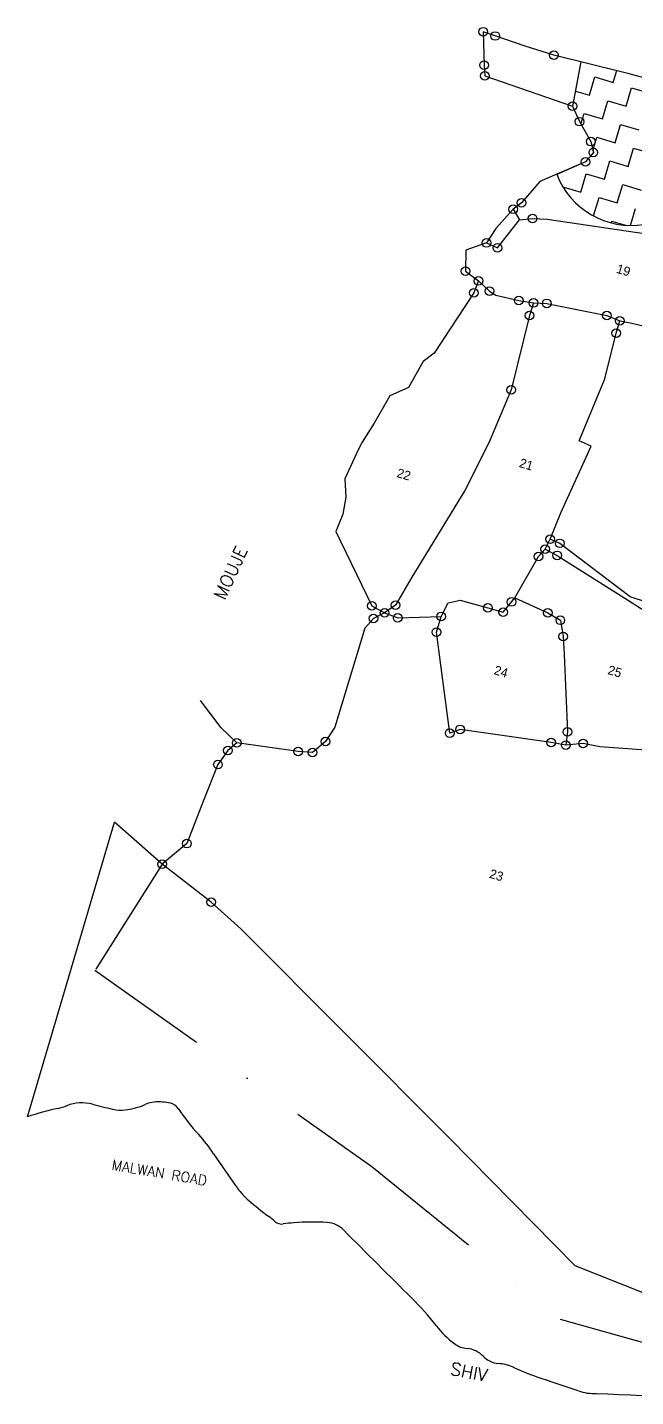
# Model space of a CAD drawing. Header units: metres. Extents: x 336276 to 340650, y 1777300 to 1780712.
# Drawn here: x 336276 to 336897, y 1777310 to 1778709 of the extents above; entities that cross this region are included whole.
import ezdxf
from ezdxf.enums import TextEntityAlignment as Align

# ---------------------------------------------------------------- set-up
doc = ezdxf.new("R2010")
doc.units = ezdxf.units.M
doc.linetypes.add('DASHDOT', pattern=[25.4, 12.7, -6.35, 0, -6.35])
doc.linetypes.add('DIVIDE', pattern=[31.75, 12.7, -6.35, 0, -6.35, 0, -6.35])
for name, color, linetype in [('OFF', 1, 'Continuous'), ('POLY_HATCH', 12, 'Continuous'), ('POLY_PARCEL', 6, 'Continuous'), ('POLY_WATER', 4, 'Continuous'), ('TEXT_MAPOUT', 7, 'Continuous'), ('TEXT_PARCEL', 7, 'Continuous'), ('V_BOUND_LINE', 7, 'Continuous'), ('V_BOUND_STREAM_LINE', 7, 'DASHDOT'), ('V_DIVIDE_LINE', 7, 'DIVIDE')]:
    doc.layers.add(name, color=color, linetype=linetype)
doc.styles.get("Standard").update_dxf_attribs({"font": 'simplex.shx'})
doc.styles.add('TEXT_MAP', font='', dxfattribs={"height": 0.25})
doc.styles.get('TEXT_MAP').set_extended_font_data('Kruti Dev 050')

msp = doc.modelspace()

# ---------------------------------------------------------------- linework, layer by layer
for centre in [(336741.1, 1778704.5), (336753.6, 1778700.1), (336813.5, 1778680.5), (336742.1, 1778670.2), (336742.9, 1778659.5), (336832.4, 1778628.4), (336839.5, 1778612.6), (336851.1, 1778592.2), (336845.7, 1778571.6), (336853.7, 1778581), (336780.4, 1778529.7), (336771.9, 1778523.1), (336791.7, 1778513.6), (336744.7, 1778488.7), (336755.7, 1778483.7), (336723.1, 1778459.8), (336736.5, 1778449.9), (336731.6, 1778437.7), (336747.8, 1778439.4), (336777.5, 1778429.9), (336788.5, 1778414.6), (336792.7, 1778427.4), (336806.1, 1778427), (336867.4, 1778414.6), (336880.7, 1778409.2), (336877, 1778396.5), (336769.9, 1778338.7), (336804.6, 1778176), (336809.7, 1778186.2), (336819.5, 1778181.9), (336797.7, 1778168.4), (336816.9, 1778169.6), (336770.2, 1778122), (336627.6, 1778118), (336640.6, 1778110.9), (336651.6, 1778118.8), (336698.2, 1778107.3), (336746.1, 1778116.1), (336761.7, 1778111.5), (336807.3, 1778111), (336629.1, 1778105.2), (336653.9, 1778105.8), (336820, 1778103.3), (336693.4, 1778091.2), (336822.9, 1778086.7), (336707, 1777988), (336717.6, 1777991.9), (336827.2, 1777989.4), (336480.6, 1777970.3), (336489.5, 1777978.1), (336552.3, 1777969.3), (336567, 1777968.2), (336580.1, 1777979.4), (336810.6, 1777978.5), (336825.5, 1777975.7), (336843.3, 1777977.4), (336470.4, 1777956), (336438.7, 1777875.2), (336413.5, 1777854.2), (336463.5, 1777815.5)]:
    msp.add_circle(centre, 4.42)
at = {"layer": 'OFF'}
msp.add_line((336275.8, 1777596.3), (336364.7, 1777897), dxfattribs=at)
at = {"layer": 'POLY_HATCH'}
for p, q in [((336841.1, 1778673.7), (336832.4, 1778628.4)), ((336890.4, 1778661.6), (336841.1, 1778673.7)), ((337044.9, 1778617.9), (336890.4, 1778661.6)), ((336832.4, 1778628.4), (336839.5, 1778612.6)), ((336839.5, 1778612.6), (336851.1, 1778592.2)), ((336851.1, 1778592.2), (336853.7, 1778581)), ((336853.7, 1778581), (336845.7, 1778571.6)), ((336845.7, 1778571.6), (336816.3, 1778558.8))]:
    msp.add_line(p, q, dxfattribs=at)
at = {"layer": 'POLY_HATCH', "linetype": 'Continuous'}
for p, q in [((336849.8, 1778639.6), (336855.3, 1778658.3)), ((336855.3, 1778658.3), (336874, 1778652.7)), ((336874, 1778652.7), (336877.6, 1778664.8)), ((336835.4, 1778643.8), (336849.8, 1778639.6)), ((336887.2, 1778628.5), (336892.7, 1778647.2)), ((336892.7, 1778647.2), (336911.4, 1778641.7)), ((336862.9, 1778615.4), (336868.5, 1778634)), ((336868.5, 1778634), (336887.2, 1778628.5)), ((336841, 1778610), (336844.3, 1778620.9)), ((336844.3, 1778620.9), (336862.9, 1778615.4)), ((336876.1, 1778591.1), (336881.6, 1778609.8)), ((336881.6, 1778609.8), (336900.3, 1778604.3)), ((336853.3, 1778582.8), (336857.4, 1778596.7)), ((336857.4, 1778596.7), (336876.1, 1778591.1)), ((336851.3, 1778578.2), (336851.9, 1778578)), ((336851.9, 1778578), (336852.3, 1778579.3)), ((336865, 1778553.8), (336870.6, 1778572.5)), ((336870.6, 1778572.5), (336889.2, 1778566.9)), ((336889.2, 1778566.9), (336894.8, 1778585.6)), ((336894.8, 1778585.6), (336913.5, 1778580.1)), ((336840.8, 1778540.6), (336846.4, 1778559.3)), ((336846.4, 1778559.3), (336865, 1778553.8)), ((336822.5, 1778546), (336840.8, 1778540.6)), ((336878.2, 1778529.6), (336883.7, 1778548.3)), ((336883.7, 1778548.3), (336902.4, 1778542.7)), ((336854, 1778516.4), (336859.5, 1778535.1)), ((336859.5, 1778535.1), (336878.2, 1778529.6)), ((336853.1, 1778516.7), (336854, 1778516.4)), ((336891.7, 1778506.6), (336896.9, 1778524)), ((336872.1, 1778509.1), (336872.7, 1778510.9)), ((336872.7, 1778510.9), (336886.5, 1778506.8))]:
    msp.add_line(p, q, dxfattribs=at)
at = {"layer": 'POLY_HATCH'}
msp.add_arc((336892.5, 1778588.3), 81.7, 201.1404, 279.1881, dxfattribs=at)
at = {"layer": 'POLY_PARCEL'}
for p, q in [((336771.9, 1778523.1), (336778.3, 1778512.4)), ((336755.7, 1778483.7), (336778.3, 1778512.4)), ((336778.3, 1778512.4), (336791.7, 1778513.6)), ((336791.7, 1778513.6), (336806.4, 1778513)), ((336806.4, 1778513), (336919.7, 1778496.2)), ((336744.7, 1778488.7), (336755.7, 1778483.7)), ((336736.5, 1778449.9), (336747.8, 1778439.4)), ((336747.8, 1778439.4), (336754.2, 1778435.5)), ((336754.2, 1778435.5), (336777.5, 1778429.9)), ((336777.5, 1778429.9), (336792.7, 1778427.4)), ((336792.7, 1778427.4), (336788.5, 1778414.6)), ((336792.7, 1778427.4), (336806.1, 1778427)), ((336806.1, 1778427), (336867.4, 1778414.6)), ((336788.5, 1778414.6), (336769.9, 1778338.7)), ((336867.4, 1778414.6), (336880.7, 1778409.2)), ((336877, 1778396.5), (336880.7, 1778409.2)), ((336880.7, 1778409.2), (336893.1, 1778406.8)), ((336893.1, 1778406.8), (336935.6, 1778396.5)), ((336865.6, 1778350), (336877, 1778396.5)), ((336839.1, 1778286.5), (336865.6, 1778350)), ((336769.9, 1778338.7), (336747, 1778284.5)), ((336747, 1778284.5), (336722.5, 1778235.8)), ((336820.4, 1778213), (336851.4, 1778281.3)), ((336851.4, 1778281.3), (336839.1, 1778286.5)), ((336722.5, 1778235.8), (336668.5, 1778147.2)), ((336809.7, 1778186.2), (336820.4, 1778213)), ((336804.6, 1778176), (336809.7, 1778186.2)), ((336773.7, 1778126.4), (336797.7, 1778168.4)), ((336797.7, 1778168.4), (336804.6, 1778176)), ((336668.5, 1778147.2), (336651.6, 1778118.8)), ((336761.7, 1778111.5), (336773.7, 1778126.4)), ((336773.7, 1778126.4), (336807.3, 1778111)), ((336651.6, 1778118.8), (336640.6, 1778110.9)), ((336640.6, 1778110.9), (336653.9, 1778105.8)), ((336698.2, 1778107.3), (336705.4, 1778121.3)), ((336705.4, 1778121.3), (336717.6, 1778123.8)), ((336717.6, 1778123.8), (336746.1, 1778116.1)), ((336746.1, 1778116.1), (336761.7, 1778111.5)), ((336807.3, 1778111), (336820, 1778103.3)), ((336653.9, 1778105.8), (336698.2, 1778107.3)), ((336693.4, 1778091.2), (336698.2, 1778107.3)), ((336820, 1778103.3), (336822.9, 1778086.7)), ((336707, 1777988), (336693.4, 1778091.2)), ((336822.9, 1778086.7), (336823.8, 1778068.3)), ((336823.8, 1778068.3), (336827.2, 1777989.4)), ((336717.6, 1777991.9), (336707, 1777988)), ((336810.6, 1777978.5), (336717.6, 1777991.9)), ((336827.2, 1777989.4), (336825.5, 1777975.7)), ((336825.5, 1777975.7), (336810.6, 1777978.5)), ((336843.3, 1777977.4), (336825.5, 1777975.7)), ((336860.5, 1777974), (336843.3, 1777977.4)), ((336907.2, 1777970.5), (336860.5, 1777974))]:
    msp.add_line(p, q, dxfattribs=at)
at = {"layer": 'POLY_WATER'}
for p, q in [((336819.5, 1778181.9), (336809.7, 1778186.2)), ((336891.2, 1778127.1), (336819.5, 1778181.9)), ((336804.6, 1778176), (336816.9, 1778169.6)), ((336816.9, 1778169.6), (336888.6, 1778124.1)), ((336929.8, 1778114.7), (336891.2, 1778127.1)), ((336888.6, 1778124.1), (336915.1, 1778107.3)), ((336413.5, 1777854.2), (336364.7, 1777897)), ((336463.5, 1777815.5), (336413.5, 1777854.2)), ((336493.8, 1777788.2), (336463.5, 1777815.5)), ((336706.9, 1777574.2), (336493.8, 1777788.2)), ((336835.2, 1777444.1), (336706.9, 1777574.2)), ((336951.9, 1777397.3), (336835.2, 1777444.1))]:
    msp.add_line(p, q, dxfattribs=at)
for centre, radius, start, end in [((336291.7, 1777670.4), 67.4, 283.1484, 291.1897), ((336331.4, 1777567.9), 42.5, 75.3855, 111.1897), ((336543.9, 1778382.9), 799.7, 255.3855, 256.9144), ((336367.2, 1777674.6), 71.9, 276.725, 293.6819), ((336408.1, 1777581.5), 29.8, 95.2064, 113.6819), ((336410.1, 1777559.1), 52.3, 77.0905, 95.2064), ((336418.8, 1777597.2), 13.2, 34.3327, 77.0905), ((336408, 1777172.6), 443.8, 103.1484, 107.3303), ((336371.3, 1777640.2), 37.2, 256.9144, 276.725), ((336642.2, 1777749.8), 257.3, 214.3327, 221.9068), ((336324.5, 1777464.6), 169.7, 33.5725, 41.9068), ((337310.7, 1778119.2), 1014, 213.5725, 216.0051), ((336546.4, 1777563.7), 69.2, 216.0051, 229.9176), ((336875.8, 1777955.2), 580.9, 229.9176, 232.4703), ((336426.3, 1777370), 157, 49.3596, 52.4703), ((336535.6, 1777497.4), 10.8, 229.3596, 277.6615), ((336566.6, 1777267), 221.7, 94.8126, 97.6615), ((336566.3, 1777270.7), 218, 85.8873, 94.8126), ((336580.1, 1777461.7), 26.5, 44.8927, 85.8873), ((352734.1, 1793555.4), 22776.2, 224.89274, 225.14006), ((336466, 1777207.5), 287, 37.677, 45.1401), ((336768.6, 1777441.2), 95.4, 217.677, 233.7524), ((336727, 1777384.5), 25.1, 233.7524, 264.9088), ((336722.5, 1777333.7), 25.9, 43.5475, 84.9088), ((336758.5, 1777367.9), 23.7, 223.5475, 265.7257), ((336753.3, 1777298.2), 46.1, 66.0615, 85.7257), ((336924.5, 1777683.9), 375.9, 246.0615, 251.5305), ((335036.8, 1772032.2), 5582.7, 71.1735, 71.5305), ((336854.9, 1777364.6), 51.1, 251.1735, 272.0886), ((336982.5, 1779780.5), 2470.1, 267.0809, 271.4249)]:
    msp.add_arc(centre, radius, start, end, dxfattribs=at)
at = {"layer": 'V_BOUND_LINE'}
for p, q in [((336753.6, 1778700.1), (336741.1, 1778704.5)), ((336741.1, 1778704.5), (336742.1, 1778670.2)), ((336784.2, 1778689.8), (336753.6, 1778700.1)), ((336813.5, 1778680.5), (336784.2, 1778689.8)), ((336742.1, 1778670.2), (336742.9, 1778659.5)), ((336890.4, 1778661.6), (336813.5, 1778680.5)), ((336742.9, 1778659.5), (336832.4, 1778628.4)), ((337044.9, 1778617.9), (336890.4, 1778661.6)), ((336832.4, 1778628.4), (336839.5, 1778612.6)), ((336839.5, 1778612.6), (336851.1, 1778592.2)), ((336851.1, 1778592.2), (336853.7, 1778581)), ((336853.7, 1778581), (336845.7, 1778571.6)), ((336845.7, 1778571.6), (336799.2, 1778551.4)), ((336799.2, 1778551.4), (336780.4, 1778529.7)), ((336771.9, 1778523.1), (336754.3, 1778503.5)), ((336780.4, 1778529.7), (336771.9, 1778523.1)), ((336754.3, 1778503.5), (336744.7, 1778488.7)), ((336744.7, 1778488.7), (336723.5, 1778481.2)), ((336723.5, 1778481.2), (336723.1, 1778459.8)), ((336723.1, 1778459.8), (336736.5, 1778449.9)), ((336736.5, 1778449.9), (336731.6, 1778437.7)), ((336731.6, 1778437.7), (336691, 1778376)), ((336679.9, 1778367.5), (336665, 1778341.2)), ((336691, 1778376), (336679.9, 1778367.5)), ((336665, 1778341.2), (336645.9, 1778332.7)), ((336645.9, 1778332.7), (336629.9, 1778304.6)), ((336629.9, 1778304.6), (336617.7, 1778285.3)), ((336617.7, 1778285.3), (336613.4, 1778277.4)), ((336613.4, 1778277.4), (336600, 1778247.7)), ((336600, 1778247.7), (336601, 1778229.1)), ((336601, 1778229.1), (336597.8, 1778211.8)), ((336597.8, 1778211.8), (336590.7, 1778194.1)), ((336590.7, 1778194.1), (336590.7, 1778194.1)), ((336590.7, 1778194.1), (336627.6, 1778118)), ((336627.6, 1778118), (336640.6, 1778110.9)), ((336640.6, 1778110.9), (336629.1, 1778105.2)), ((336629.1, 1778105.2), (336620.3, 1778095.4)), ((336620.3, 1778095.4), (336589.8, 1777994.2)), ((336589.8, 1777994.2), (336580.1, 1777979.4)), ((336589.8, 1777994.2), (336589.8, 1777994.2)), ((336489.5, 1777978.1), (336480.6, 1777970.3)), ((336552.3, 1777969.3), (336489.5, 1777978.1)), ((336580.1, 1777979.4), (336567, 1777968.2)), ((336480.6, 1777970.3), (336470.4, 1777956)), ((336567, 1777968.2), (336552.3, 1777969.3)), ((336470.4, 1777956), (336455.6, 1777919.2)), ((336455.6, 1777919.2), (336438.7, 1777875.2)), ((336438.7, 1777875.2), (336413.5, 1777854.2))]:
    msp.add_line(p, q, dxfattribs=at)
at = {"layer": 'V_BOUND_STREAM_LINE', "ltscale": 10}
for p, q in [((336413.5, 1777854.2), (336344.8, 1777745.8)), ((336344.8, 1777745.8), (336627.4, 1777545.3)), ((336627.4, 1777545.3), (336819.9, 1777389.6)), ((336819.9, 1777389.6), (336967.7, 1777348))]:
    msp.add_line(p, q, dxfattribs=at)
at = {"layer": 'V_DIVIDE_LINE', "ltscale": 10}
for p, q in [((336473.7, 1777993.6), (336452.5, 1778021.4)), ((336489.5, 1777978.1), (336473.7, 1777993.6))]:
    msp.add_line(p, q, dxfattribs=at)

# ---------------------------------------------------------------- texts
at = {"layer": 'TEXT_MAPOUT'}
for s, height, rotation, p in [('MOUJE', 12.99, 65.3708, (336477.2, 1778123.2)), ('MALWAN ROAD', 10.392, 350.2984, (336361.2, 1777542.3)), ('SHIV', 12.99, 348.6988, (336706.8, 1777332.8))]:
    msp.add_text(s, height=height, rotation=rotation, dxfattribs=at).set_placement(p)
at = {"layer": 'TEXT_PARCEL', "style": 'TEXT_MAP'}
for s, p in [('19', (336884.5, 1778460.9)), ('21', (336785.3, 1778262.6)), ('22', (336660.2, 1778252.4)), ('24', (336759.5, 1778051)), ('25', (336875.7, 1778051.1)), ('23', (336754.8, 1777843))]:
    msp.add_text(s, height=9.35, rotation=343.5105, dxfattribs=at).set_placement(p, align=Align.MIDDLE)

doc.saveas('drawing.dxf')
